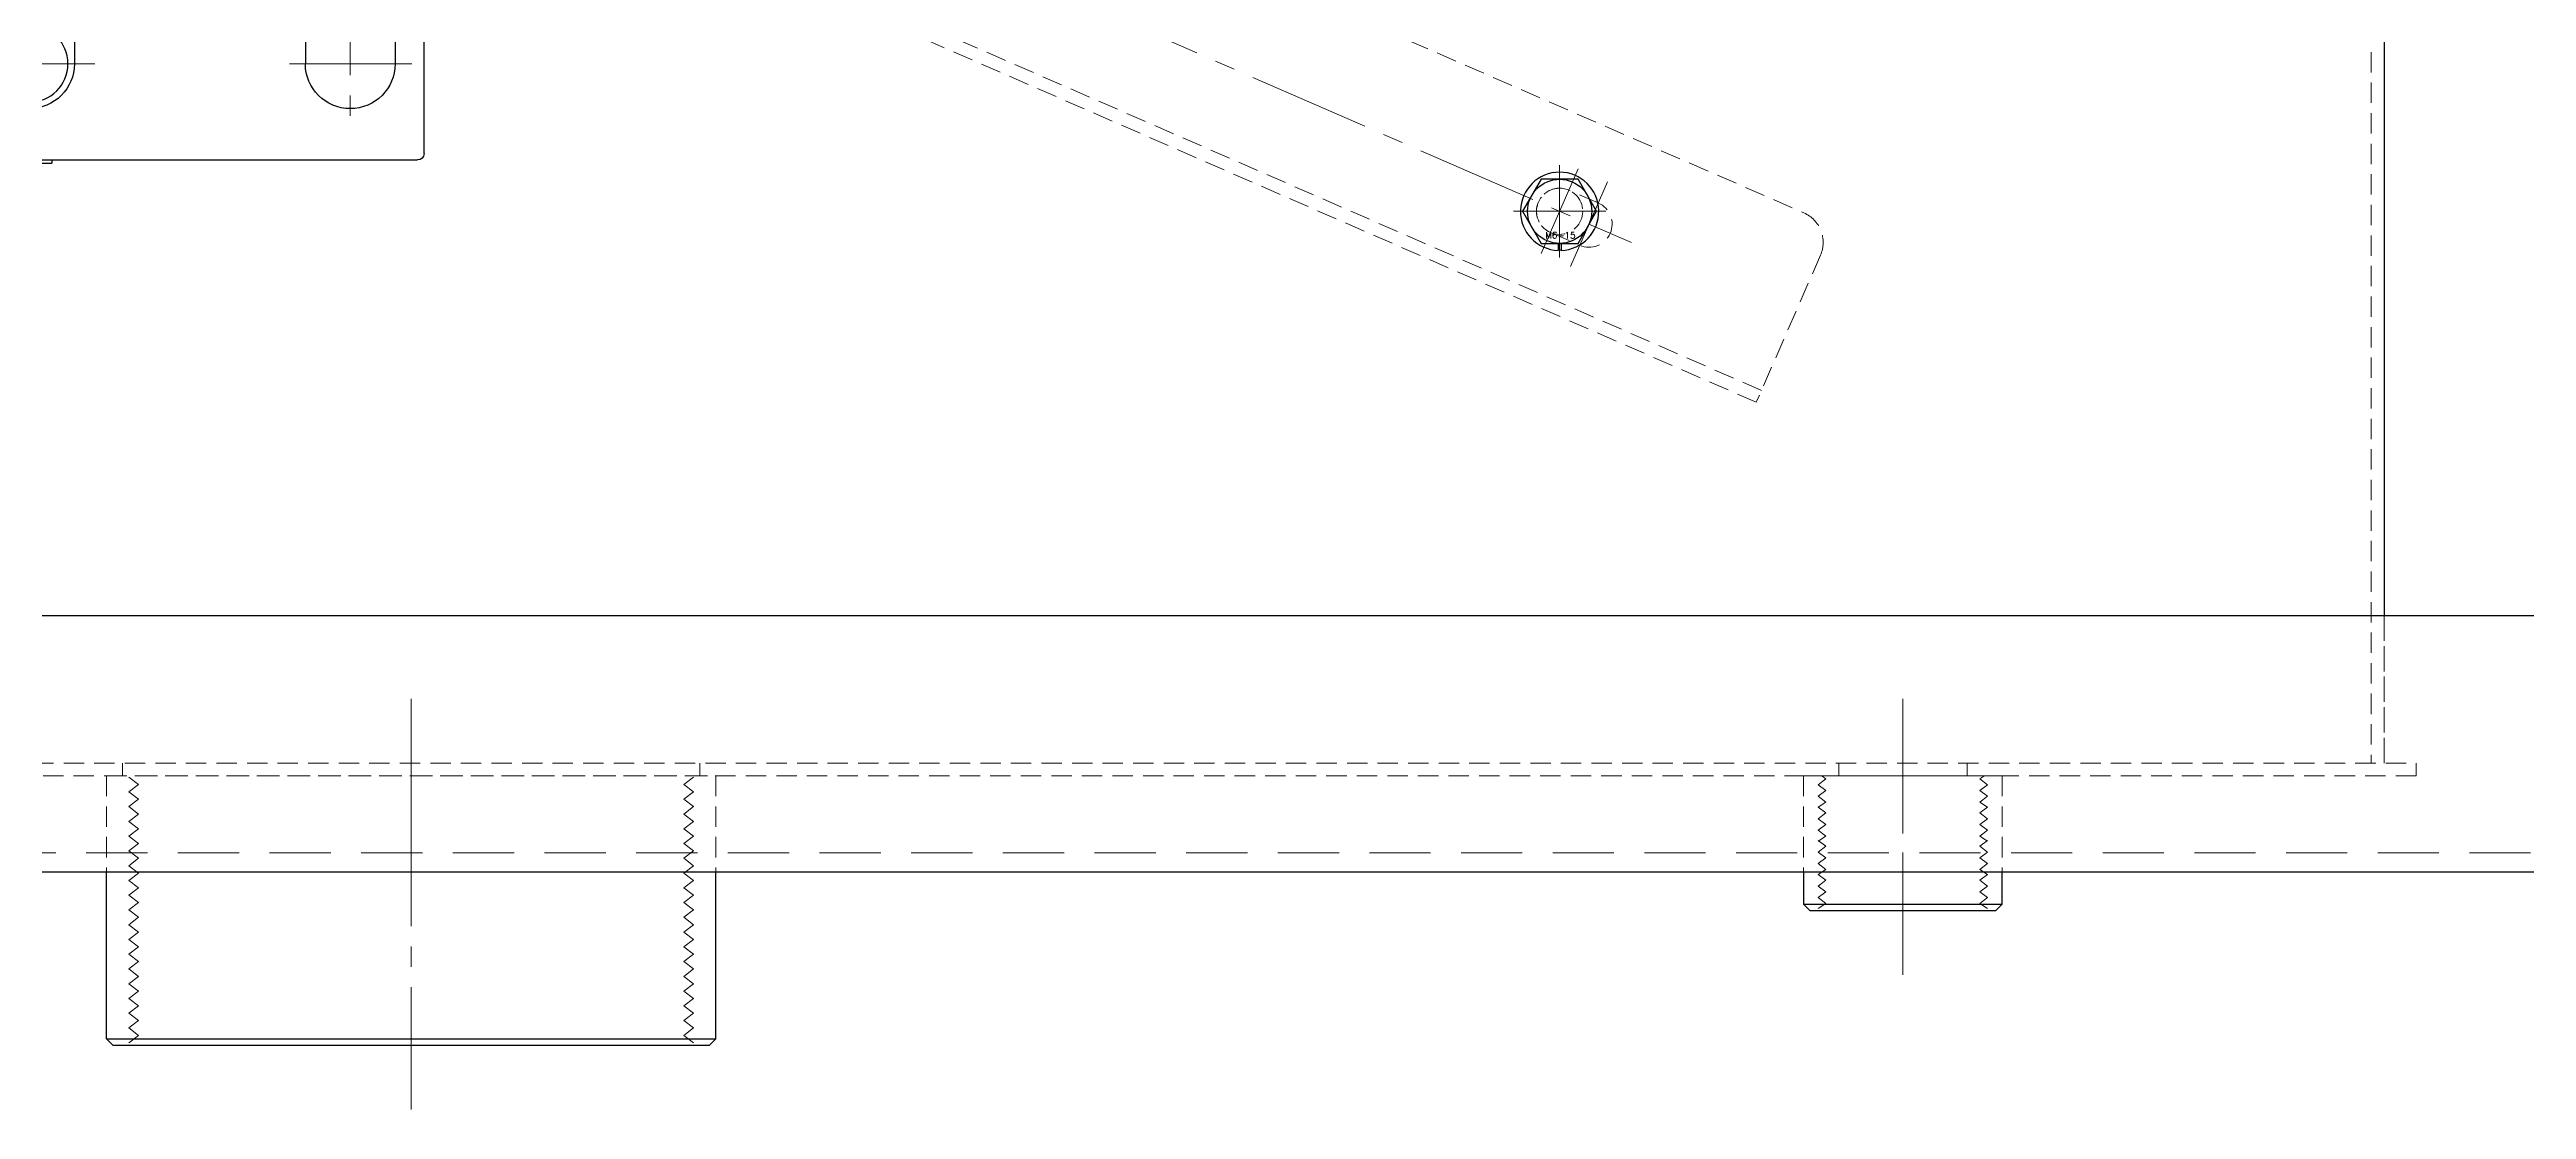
# Model space of a CAD drawing. Header units: millimetres. Extents: x 0 to 51411, y 0 to 16902.
# Drawn here: x 3284.3 to 3670.3, y 7418.8 to 7584 of the extents above; entities that cross this region are included whole.
import ezdxf

# ---------------------------------------------------------------- set-up
doc = ezdxf.new("R2010")
doc.units = ezdxf.units.MM
doc.linetypes.add('CENTER2', pattern=[28.575, 19.05, -3.175, 3.175, -3.175])
doc.linetypes.add('HIDDEN2', pattern=[4.7625, 3.175, -1.5875])
for name, color, linetype, lineweight in [('01_外形線', 7, 'Continuous', 25), ('03_かくれ線', 6, 'HIDDEN2', 13), ('04_中心線', 1, 'CENTER2', 9)]:
    doc.layers.add(name, color=color, linetype=linetype, lineweight=lineweight)
doc.styles.add('KSS_TXT', font='txt.shx', dxfattribs={"bigfont": 'extfont2.shx'})

# ---------------------------------------------------------------- blocks, each defined once
blk = doc.blocks.new('GM-SHYF-RH 0.4kW、1／160、＊＊V、60Hza')
at = {"layer": '01_外形線'}
for p, q in [((60, 72), (-105, 72)), ((60, 71), (-105, 71)), ((-84, 65.89), (-86.5, 64.44)), ((-84, 65.89), (-81.5, 64.44)), ((40, 65.89), (37.5, 64.44)), ((40, 65.89), (42.5, 64.44)), ((-86.5, 61.56), (-86.5, 64.44)), ((-81.5, 64.44), (-81.5, 61.56)), ((-68.09, 62.5), (24.09, 62.5)), ((37.5, 61.56), (37.5, 64.44)), ((42.5, 64.44), (42.5, 61.56)), ((-117, 60), (-117, -92)), ((-116, 60), (-116, -92)), ((-84, 60.11), (-86.5, 61.56)), ((-81.5, 61.56), (-84, 60.11)), ((24.09, 60.5), (-68.09, 60.5)), ((40, 60.11), (37.5, 61.56)), ((42.5, 61.56), (40, 60.11)), ((71, -92), (71, 60)), ((72, -92), (72, 60)), ((-242.5, 49), (-271.19, 49)), ((-242.5, -16), (-242.5, 49)), ((-282.67, 45.38), (-292.39, 38.57)), ((-242.5, 43.5), (-145.5, 43.5)), ((-175.5, 43.5), (-145.5, 43.5)), ((-145.5, 43.48), (-119.95, 43.94)), ((-145.5, -16), (-145.5, 43.5)), ((-145.5, 43.5), (-145.5, -16)), ((-255.5, 38.92), (-253.5, 37.74)), ((-251.5, 38.92), (-253.5, 37.74)), ((-242.5, 41), (-145.5, 41)), ((-242.5, 40), (-145.5, 40)), ((-242.5, 39), (-145.5, 39)), ((-139.5, 39.5), (-139.5, 40.5)), ((-139.5, 39.5), (-139.5, 39.1)), ((-128.5, -72.74), (-128.5, 40.74)), ((-293.5, -16), (-293.5, 36.44)), ((-253.5, 37.74), (-255.5, 36.09)), ((-253.5, 37.74), (-251.5, 36.09)), ((-136.5, 36.1), (-131.5, 36.1)), ((-242.5, 34.32), (-145.5, 34.32)), ((-117, 19.45), (-117, 33.23)), ((-107.5, -64.32), (-107.5, 32.32)), ((-105.5, 32.32), (-105.5, -64.32)), ((60.5, -64.32), (60.5, 32.32)), ((62.5, 32.32), (62.5, -64.32)), ((-242.5, 29.37), (-145.5, 29.37)), ((-136.5, 29.18), (-131.5, 29.18)), ((-139.5, 26.18), (-139.5, -16)), ((-242.5, 21.32), (-145.5, 21.32)), ((-242.5, 19.71), (-145.5, 19.71)), ((-136.5, 23), (-131.5, 23)), ((-5, 16.77), (-5, 20.8)), ((-5, 20.8), (5, 20.8)), ((5, 16.77), (5, 20.8)), ((-242.5, 15.75), (-145.5, 15.75)), ((-242.5, 14.28), (-145.5, 14.28)), ((-242.5, 10.19), (-145.5, 10.19)), ((-242.5, 8.83), (-145.5, 8.83)), ((-242.5, 4.64), (-145.5, 4.64)), ((-145.5, 4), (-139.5, 4)), ((-242.5, 3.37), (-145.5, 3.37)), ((-242.5, -1), (-145.5, -1)), ((-293.5, -16), (-293.5, -68.44)), ((-242.5, -16), (-242.5, -74.62)), ((-145.5, -16), (-145.5, -75.5)), ((-145.5, -75.5), (-145.5, -16)), ((-139.5, -58.18), (-139.5, -16)), ((-242.5, -31), (-145.5, -31)), ((-242.5, -35.37), (-145.5, -35.37)), ((-242.5, -36.64), (-145.5, -36.64)), ((-145.5, -36), (-139.5, -36)), ((-242.5, -40.83), (-145.5, -40.83)), ((-242.5, -42.19), (-145.5, -42.19)), ((-242.5, -46.28), (-145.5, -46.28)), ((-242.5, -47.75), (-145.5, -47.75)), ((-242.5, -51.71), (-145.5, -51.71)), ((-242.5, -53.32), (-145.5, -53.32)), ((-117, -51.45), (-117, -65.23)), ((-136.5, -55), (-131.5, -55)), ((-242.5, -61.37), (-145.5, -61.37)), ((-136.5, -61.18), (-131.5, -61.18)), ((-253.5, -69.74), (-255.5, -68.09)), ((-253.5, -69.74), (-251.5, -68.09)), ((-242.5, -66.32), (-145.5, -66.32)), ((-136.5, -68.1), (-131.5, -68.1)), ((-282.67, -77.38), (-292.39, -70.57)), ((-255.5, -70.92), (-253.5, -69.74)), ((-251.5, -70.92), (-253.5, -69.74)), ((-242.5, -71), (-145.5, -71)), ((-242.5, -72), (-145.5, -72)), ((-242.5, -73), (-145.5, -73)), ((-139.5, -71.5), (-139.5, -71.1)), ((-139.5, -71.5), (-139.5, -71.1)), ((-139.5, -71.5), (-139.5, -72.5)), ((-175.5, -74.5), (-242.5, -74.5)), ((-175.5, -79.5), (-175.5, -74.5)), ((-175.5, -75.5), (-145.5, -75.5)), ((-145.5, -75.48), (-119.95, -75.94)), ((-252.5, -81), (-271.19, -81)), ((-252.5, -81), (-252.5, -80.62)), ((-250.5, -79.5), (-250.5, -77.79)), ((-175.5, -79.5), (-250.5, -79.5)), ((-249.5, -77.62), (-245.5, -77.62)), ((-249.5, -108), (-249.5, -79.5)), ((-245, -79.5), (-245, -94)), ((-231, -79.5), (-231, -94)), ((-195, -79.5), (-195, -94)), ((-181, -79.5), (-181, -94)), ((-176.5, -108), (-176.5, -79.5)), ((-84, -92.11), (-86.5, -93.56)), ((-84, -92.11), (-81.5, -93.56)), ((-68.09, -92.5), (24.09, -92.5)), ((40, -92.11), (37.5, -93.56)), ((40, -92.11), (42.5, -93.56)), ((-86.5, -96.44), (-86.5, -93.56)), ((-84, -97.89), (-86.5, -96.44)), ((-81.5, -96.44), (-84, -97.89)), ((-81.5, -93.56), (-81.5, -96.44)), ((24.09, -94.5), (-68.09, -94.5)), ((37.5, -96.44), (37.5, -93.56)), ((40, -97.89), (37.5, -96.44)), ((42.5, -96.44), (40, -97.89)), ((42.5, -93.56), (42.5, -96.44)), ((-105, -103), (60, -103)), ((-105, -104), (60, -104)), ((-177.5, -109), (-248.5, -109)), ((-191.5, -109), (-191.5, -109.5)), ((-183.5, -109.5), (-191.5, -109.5)), ((-186, -109), (-186, -109.5)), ((-183.5, -109), (-183.5, -109.5))]:
    blk.add_line(p, q, dxfattribs=at)
for points in [[(-248.8, 35.92), (-248.89, 36.63), (-249.16, 37.3), (-249.59, 37.93), (-250.18, 38.47), (-250.89, 38.92), (-251.7, 39.25), (-252.58, 39.46), (-253.5, 39.53), (-254.42, 39.46), (-255.3, 39.25), (-256.11, 38.92), (-256.82, 38.47), (-257.41, 37.93), (-257.84, 37.3), (-258.11, 36.63), (-258.2, 35.92), (-258.11, 35.22), (-257.84, 34.54), (-257.41, 33.92), (-256.82, 33.38), (-256.11, 32.93), (-255.3, 32.59), (-254.42, 32.39), (-253.5, 32.32), (-252.58, 32.39), (-251.7, 32.59), (-250.89, 32.93), (-250.18, 33.38), (-249.59, 33.92), (-249.16, 34.54), (-248.89, 35.22)], [(-248.8, -67.92), (-248.89, -67.22), (-249.16, -66.54), (-249.59, -65.92), (-250.18, -65.38), (-250.89, -64.93), (-251.7, -64.59), (-252.58, -64.39), (-253.5, -64.32), (-254.42, -64.39), (-255.3, -64.59), (-256.11, -64.93), (-256.82, -65.38), (-257.41, -65.92), (-257.84, -66.54), (-258.11, -67.22), (-258.2, -67.92), (-258.11, -68.63), (-257.84, -69.3), (-257.41, -69.93), (-256.82, -70.47), (-256.11, -70.92), (-255.3, -71.25), (-254.42, -71.46), (-253.5, -71.53), (-252.58, -71.46), (-251.7, -71.25), (-250.89, -70.92), (-250.18, -70.47), (-249.59, -69.93), (-249.16, -69.3), (-248.89, -68.63)]]:
    blk.add_lwpolyline(points, close=True, dxfattribs=at)
for centre, radius in [((-102, 57), 10), ((-84, 63), 5.5), ((-84, 63), 5), ((40, 63), 5.5), ((40, 63), 5), ((57, 57), 10), ((-102, 57), 7), ((57, 57), 7), ((0, 0), 47.5), ((0, 0), 24), ((-102, -89), 10), ((57, -89), 10), ((-102, -89), 7), ((57, -89), 7), ((-188, -94), 6), ((-84, -95), 5.5), ((-84, -95), 5), ((40, -95), 5.5), ((40, -95), 5)]:
    blk.add_circle(centre, radius, dxfattribs=at)
for centre, radius, start, end in [((-105, 60), 12, 90, 180), ((-105, 60), 11, 90, 180), ((60, 60), 12, 0, 90), ((60, 60), 11, 0, 90), ((-68.09, 57), 5.5, 90, 159.3338), ((24.09, 57), 5.5, 20.6662, 90), ((-84, 63), 13.5, 269.6249, 339.3338), ((-84, 63), 11.5, 269.6249, 339.3338), ((-68.09, 57), 3.5, 90, 159.3338), ((24.09, 57), 3.5, 20.6662, 90), ((40, 63), 13.5, 200.6662, 266.9553), ((40, 63), 11.5, 200.6662, 266.9553), ((-84.11, 46), 5.5, 89.6249, 148.412), ((39.1, 46.02), 5.5, 31.5123, 86.9553), ((-271.19, 29), 20, 90, 125), ((-120, 46.94), 3, 271, 0), ((-102, 57), 15.5, 279.2069, 328.412), ((-102, 57), 17.5, 279.2069, 328.412), ((-84.11, 46), 3.5, 89.6249, 148.412), ((39.1, 46.02), 3.5, 31.5123, 86.9553), ((57, 57), 17.5, 211.5123, 260.7931), ((57, 57), 15.5, 211.5123, 260.7931), ((-142.5, 40.5), 3, 0, 90), ((-131.5, 40.74), 3, 0, 90.9812), ((-136.5, 39.1), 3, 180, 270), ((-98, 32.32), 9.5, 99.2069, 180), ((-98, 32.32), 7.5, 99.2069, 180), ((53, 32.32), 7.5, 0, 80.7931), ((53, 32.32), 9.5, 0, 80.7931), ((-290.9, 36.44), 2.6, 125, 180), ((-131.5, 33.1), 3, 0, 90), ((-136.5, 26.18), 3, 90, 180), ((-131.5, 26.18), 3, 0, 90), ((-136.5, 20), 3, 90, 180), ((0, 0), 17.5, 106.6015, 73.3985), ((-136.5, -52), 3, 180, 270), ((-136.5, -58.18), 3, 180, 270), ((-131.5, -58.18), 3, 270, 0), ((-131.5, -65.1), 3, 270, 0), ((-98, -64.32), 9.5, 180, 260.7931), ((-98, -64.32), 7.5, 180, 260.7931), ((53, -64.32), 7.5, 279.2069, 0), ((53, -64.32), 9.5, 279.2069, 0), ((-290.9, -68.44), 2.6, 180, 235), ((-136.5, -71.1), 3, 90, 180), ((-142.5, -72.5), 3, 270, 0), ((-131.5, -72.74), 3, 269.0188, 0), ((-102, -89), 17.5, 31.586, 80.7931), ((57, -89), 17.5, 99.2069, 148.4898), ((-245.5, -74.62), 3, 270, 0), ((-120, -78.94), 3, 0, 89), ((-102, -89), 15.5, 31.586, 80.7931), ((57, -89), 15.5, 99.2069, 148.4898), ((-271.19, -61), 20, 235, 270), ((-249.5, -80.62), 3, 90, 180), ((-84.11, -78), 5.5, 211.586, 270.3738), ((-84.11, -78), 3.5, 211.586, 270.3738), ((39.1, -78.02), 3.5, 273.046, 328.4898), ((39.1, -78.02), 5.5, 273.046, 328.4898), ((-84, -95), 13.5, 20.6684, 90.3738), ((-84, -95), 11.5, 20.6684, 90.3738), ((40, -95), 13.5, 93.046, 159.3316), ((40, -95), 11.5, 93.046, 159.3316), ((-105, -92), 12, 180, 270), ((-105, -92), 11, 180, 270), ((-68.09, -89), 5.5, 200.6684, 270), ((-68.09, -89), 3.5, 200.6684, 270), ((24.09, -89), 3.5, 270, 339.3316), ((24.09, -89), 5.5, 270, 339.3316), ((60, -92), 11, 270, 0), ((60, -92), 12, 270, 0), ((-238, -94), 7, 180, 0), ((-188, -94), 7, 180, 0), ((-248.5, -108), 1, 180, 270), ((-177.5, -108), 1, 270, 0)]:
    blk.add_arc(centre, radius, start, end, dxfattribs=at)
at = {"layer": '04_中心線'}
for p, q in [((-84, 70.38), (-84, 55.61)), ((40, 70.38), (40, 55.61)), ((-102, 69.46), (-102, 44.54)), ((57, 69.46), (57, 44.54)), ((-76.62, 63), (-91.38, 63)), ((0, 65.36), (0, -65.36)), ((47.38, 63), (32.62, 63)), ((-89.54, 57), (-114.46, 57)), ((69.46, 57), (44.54, 57)), ((65.36, 0), (-65.36, 0)), ((-96.56, -16), (-297.81, -16)), ((-238, -76.72), (-238, -104.7)), ((-188, -76.72), (-188, -104.7)), ((-102, -76.54), (-102, -101.46)), ((57, -76.54), (57, -101.46)), ((-84, -87.62), (-84, -102.39)), ((40, -87.62), (40, -102.39)), ((-89.54, -89), (-114.46, -89)), ((69.46, -89), (44.54, -89)), ((-247.59, -94), (-228.41, -94)), ((-198.19, -94), (-177.81, -94)), ((-76.62, -95), (-91.38, -95)), ((47.38, -95), (32.62, -95))]:
    blk.add_line(p, q, dxfattribs=at)

msp = doc.modelspace()

# ---------------------------------------------------------------- linework, layer by layer
for p, q in [((3293.139, 7429.762), (3293.139, 7455.762)), ((3388.139, 7429.762), (3388.139, 7455.762)), ((3557.639, 7455.762), (3557.639, 7450.762)), ((3588.639, 7450.762), (3588.639, 7455.762)), ((3558.639, 7449.762), (3557.639, 7450.762)), ((3557.639, 7450.762), (3588.639, 7450.762)), ((3558.639, 7449.762), (3587.639, 7449.762)), ((3587.639, 7449.762), (3588.639, 7450.762)), ((3294.139, 7428.762), (3293.139, 7429.762)), ((3293.139, 7429.762), (3388.139, 7429.762)), ((3294.139, 7428.762), (3387.139, 7428.762)), ((3387.139, 7428.762), (3388.139, 7429.762))]:
    msp.add_line(p, q)
at = {"layer": '01_外形線'}
for p, q in [((3648.139, 7840.762), (3648.139, 7495.762)), ((3516.752, 7563.762), (3513.866, 7558.762)), ((3522.526, 7563.762), (3516.752, 7563.762)), ((3525.413, 7558.762), (3522.526, 7563.762)), ((3513.866, 7558.762), (3516.752, 7553.762)), ((3522.526, 7553.762), (3525.413, 7558.762)), ((3516.752, 7553.762), (3522.526, 7553.762)), ((3519.414, 7553.762), (3519.414, 7552.666)), ((3519.864, 7553.762), (3519.864, 7552.666))]:
    msp.add_line(p, q, dxfattribs=at)
msp.add_lwpolyline([(2933.139, 7495.762), (3723.139, 7495.762), (3728.139, 7490.762), (3728.139, 7455.762), (2928.139, 7455.762), (2928.139, 7490.762)], close=True, dxfattribs=at)
msp.add_circle((3519.639, 7558.762), 5, dxfattribs=at)
for radius, start, end in [(6.1, 272.11385, 267.88615), (6, 267.88615, 272.1491)]:
    msp.add_arc((3519.639, 7558.762), radius, start, end, dxfattribs=at)
at = {"layer": '03_かくれ線'}
for p, q in [((3646.139, 7840.762), (3646.139, 7472.762)), ((3551.1, 7530.847), (3257.815, 7658.847)), ((3648.139, 7495.762), (3648.139, 7472.762)), ((3293.139, 7470.762), (3388.139, 7470.762)), ((3293.139, 7470.762), (3293.139, 7455.762)), ((3295.639, 7470.762), (3295.639, 7472.762)), ((3298.139, 7469.412), (3296.639, 7470.562)), ((3383.139, 7469.412), (3384.639, 7470.562)), ((3385.639, 7470.762), (3385.639, 7472.762)), ((3388.139, 7470.762), (3388.139, 7455.762)), ((3557.639, 7470.762), (3588.639, 7470.762)), ((3557.639, 7470.762), (3557.639, 7455.762)), ((3561.139, 7470.283), (3560.539, 7470.733)), ((3563.139, 7470.762), (3563.139, 7472.762)), ((3583.139, 7470.762), (3583.139, 7472.762)), ((3585.139, 7470.283), (3585.739, 7470.733)), ((3588.639, 7470.762), (3588.639, 7455.762)), ((3296.639, 7468.262), (3298.139, 7469.412)), ((3298.139, 7467.112), (3296.639, 7468.262)), ((3296.639, 7465.962), (3298.139, 7467.112)), ((3384.639, 7468.262), (3383.139, 7469.412)), ((3383.139, 7467.112), (3384.639, 7468.262)), ((3384.639, 7465.962), (3383.139, 7467.112)), ((3559.939, 7469.383), (3561.139, 7470.283)), ((3561.139, 7468.483), (3559.939, 7469.383)), ((3559.939, 7467.583), (3561.139, 7468.483)), ((3561.139, 7466.683), (3559.939, 7467.583)), ((3559.939, 7465.883), (3561.139, 7466.683)), ((3586.339, 7469.383), (3585.139, 7470.283)), ((3585.139, 7468.483), (3586.339, 7469.383)), ((3586.339, 7467.583), (3585.139, 7468.483)), ((3585.139, 7466.683), (3586.339, 7467.583)), ((3586.339, 7465.883), (3585.139, 7466.683)), ((3298.139, 7464.812), (3296.639, 7465.962)), ((3296.639, 7463.662), (3298.139, 7464.812)), ((3298.139, 7462.512), (3296.639, 7463.662)), ((3383.139, 7464.812), (3384.639, 7465.962)), ((3384.639, 7463.662), (3383.139, 7464.812)), ((3383.139, 7462.512), (3384.639, 7463.662)), ((3561.139, 7464.983), (3559.939, 7465.883)), ((3559.939, 7464.083), (3561.139, 7464.983)), ((3561.139, 7463.183), (3559.939, 7464.083)), ((3559.939, 7462.283), (3561.139, 7463.183)), ((3585.139, 7464.983), (3586.339, 7465.883)), ((3586.339, 7464.083), (3585.139, 7464.983)), ((3585.139, 7463.183), (3586.339, 7464.083)), ((3586.339, 7462.283), (3585.139, 7463.183)), ((3296.639, 7461.362), (3298.139, 7462.512)), ((3298.139, 7460.212), (3296.639, 7461.362)), ((3296.639, 7459.062), (3298.139, 7460.212)), ((3298.139, 7457.912), (3296.639, 7459.062)), ((3384.639, 7461.362), (3383.139, 7462.512)), ((3383.139, 7460.212), (3384.639, 7461.362)), ((3384.639, 7459.062), (3383.139, 7460.212)), ((3383.139, 7457.912), (3384.639, 7459.062)), ((3561.139, 7461.383), (3559.939, 7462.283)), ((3559.939, 7460.583), (3561.139, 7461.383)), ((3561.139, 7459.784), (3559.939, 7460.684)), ((3559.939, 7458.884), (3561.139, 7459.784)), ((3585.139, 7461.383), (3586.339, 7462.283)), ((3586.339, 7460.583), (3585.139, 7461.383)), ((3585.139, 7459.784), (3586.339, 7460.684)), ((3586.339, 7458.884), (3585.139, 7459.784)), ((3296.639, 7456.762), (3298.139, 7457.912)), ((3298.139, 7455.612), (3296.639, 7456.762)), ((3296.639, 7454.462), (3298.139, 7455.612)), ((3384.639, 7456.762), (3383.139, 7457.912)), ((3383.139, 7455.612), (3384.639, 7456.762)), ((3384.639, 7454.462), (3383.139, 7455.612)), ((3561.139, 7457.984), (3559.939, 7458.884)), ((3559.939, 7457.084), (3561.139, 7457.984)), ((3561.139, 7456.184), (3559.939, 7457.084)), ((3559.939, 7455.384), (3561.139, 7456.184)), ((3561.139, 7454.484), (3559.939, 7455.384)), ((3585.139, 7457.984), (3586.339, 7458.884)), ((3586.339, 7457.084), (3585.139, 7457.984)), ((3585.139, 7456.184), (3586.339, 7457.084)), ((3586.339, 7455.384), (3585.139, 7456.184)), ((3585.139, 7454.484), (3586.339, 7455.384)), ((3298.139, 7453.312), (3296.639, 7454.462)), ((3296.639, 7452.162), (3298.139, 7453.312)), ((3298.139, 7451.012), (3296.639, 7452.162)), ((3383.139, 7453.312), (3384.639, 7454.462)), ((3384.639, 7452.162), (3383.139, 7453.312)), ((3383.139, 7451.012), (3384.639, 7452.162)), ((3559.939, 7453.584), (3561.139, 7454.484)), ((3561.139, 7452.684), (3559.939, 7453.584)), ((3559.939, 7451.784), (3561.139, 7452.684)), ((3561.139, 7450.884), (3559.939, 7451.784)), ((3586.339, 7453.584), (3585.139, 7454.484)), ((3585.139, 7452.684), (3586.339, 7453.584)), ((3586.339, 7451.784), (3585.139, 7452.684)), ((3585.139, 7450.884), (3586.339, 7451.784)), ((3296.639, 7449.862), (3298.139, 7451.012)), ((3298.139, 7448.712), (3296.639, 7449.862)), ((3296.639, 7447.562), (3298.139, 7448.712)), ((3298.139, 7446.412), (3296.639, 7447.562)), ((3384.639, 7449.862), (3383.139, 7451.012)), ((3383.139, 7448.712), (3384.639, 7449.862)), ((3384.639, 7447.562), (3383.139, 7448.712)), ((3383.139, 7446.412), (3384.639, 7447.562)), ((3559.939, 7450.084), (3561.139, 7450.884)), ((3586.339, 7450.084), (3585.139, 7450.884)), ((3296.639, 7445.262), (3298.139, 7446.412)), ((3298.139, 7444.112), (3296.639, 7445.262)), ((3296.639, 7442.962), (3298.139, 7444.112)), ((3384.639, 7445.262), (3383.139, 7446.412)), ((3383.139, 7444.112), (3384.639, 7445.262)), ((3384.639, 7442.962), (3383.139, 7444.112)), ((3298.139, 7441.812), (3296.639, 7442.962)), ((3296.639, 7440.662), (3298.139, 7441.812)), ((3298.139, 7439.512), (3296.639, 7440.662)), ((3383.139, 7441.812), (3384.639, 7442.962)), ((3384.639, 7440.662), (3383.139, 7441.812)), ((3383.139, 7439.512), (3384.639, 7440.662)), ((3296.639, 7438.362), (3298.139, 7439.512)), ((3298.139, 7437.212), (3296.639, 7438.362)), ((3296.639, 7436.062), (3298.139, 7437.212)), ((3298.139, 7434.912), (3296.639, 7436.062)), ((3384.639, 7438.362), (3383.139, 7439.512)), ((3383.139, 7437.212), (3384.639, 7438.362)), ((3384.639, 7436.062), (3383.139, 7437.212)), ((3383.139, 7434.912), (3384.639, 7436.062)), ((3296.639, 7433.762), (3298.139, 7434.912)), ((3298.139, 7432.612), (3296.639, 7433.762)), ((3296.639, 7431.462), (3298.139, 7432.612)), ((3384.639, 7433.762), (3383.139, 7434.912)), ((3383.139, 7432.612), (3384.639, 7433.762)), ((3384.639, 7431.462), (3383.139, 7432.612)), ((3298.139, 7430.312), (3296.639, 7431.462)), ((3296.639, 7429.162), (3298.139, 7430.312)), ((3383.139, 7430.312), (3384.639, 7431.462)), ((3384.639, 7429.162), (3383.139, 7430.312))]:
    msp.add_line(p, q, dxfattribs=at)
at = {"layer": '03_かくれ線', "ltscale": 3}
msp.add_line((3728.139, 7458.762), (2928.139, 7458.762), dxfattribs=at)
at = {"layer": '03_かくれ線'}
for points in [[(3267.015, 7679.927, -0.4142136), (3273.598, 7682.509), (3557.717, 7558.509, -0.4142136), (3560.3, 7551.927), (3550.3, 7529.014), (3257.015, 7657.014)], [(3522.782, 7553.462, 1), (3525.662, 7560.061), (3521.079, 7562.061, 1), (3518.199, 7555.462)]]:
    msp.add_lwpolyline(points, format="xyb", close=True, dxfattribs=at)
msp.add_lwpolyline([(3253.139, 7495.762), (3253.139, 7472.762), (3648.139, 7472.762), (3648.139, 7495.762)], dxfattribs=at)
msp.add_lwpolyline([(3653.139, 7470.762), (3253.139, 7470.762), (3253.139, 7472.762), (3653.139, 7472.762)], close=True, dxfattribs=at)
msp.add_circle((3519.639, 7558.762), 3.6, dxfattribs=at)
at = {"layer": '04_中心線'}
for p, q in [((3288.494, 7659.642), (3530.821, 7553.882)), ((3516.759, 7552.163), (3522.519, 7565.361)), ((3519.639, 7551.562), (3519.639, 7565.962)), ((3519.639, 7564.862), (3519.639, 7552.662)), ((3521.342, 7550.163), (3527.102, 7563.361)), ((3512.439, 7558.762), (3526.839, 7558.762)), ((3525.739, 7558.762), (3513.539, 7558.762)), ((3340.639, 7418.762), (3340.639, 7482.762)), ((3573.139, 7439.762), (3573.139, 7482.762)), ((3340.639, 7461.762), (3340.639, 7481.762)), ((3340.639, 7461.762), (3340.639, 7481.762)), ((3573.139, 7461.762), (3573.139, 7481.762)), ((3573.139, 7461.762), (3573.139, 7481.762))]:
    msp.add_line(p, q, dxfattribs=at)

# ---------------------------------------------------------------- block references
at = {"xscale": -1}
msp.add_blockref('GM-SHYF-RH 0.4kW、1／160、＊＊V、60Hza', (3093.139, 7675.762), dxfattribs=at)

# ---------------------------------------------------------------- texts
at = {"layer": '03_かくれ線', "style": 'KSS_TXT'}
msp.add_text('M6-15', height=1, dxfattribs=at).set_placement((3517.404, 7554.533))

doc.saveas('drawing.dxf')
